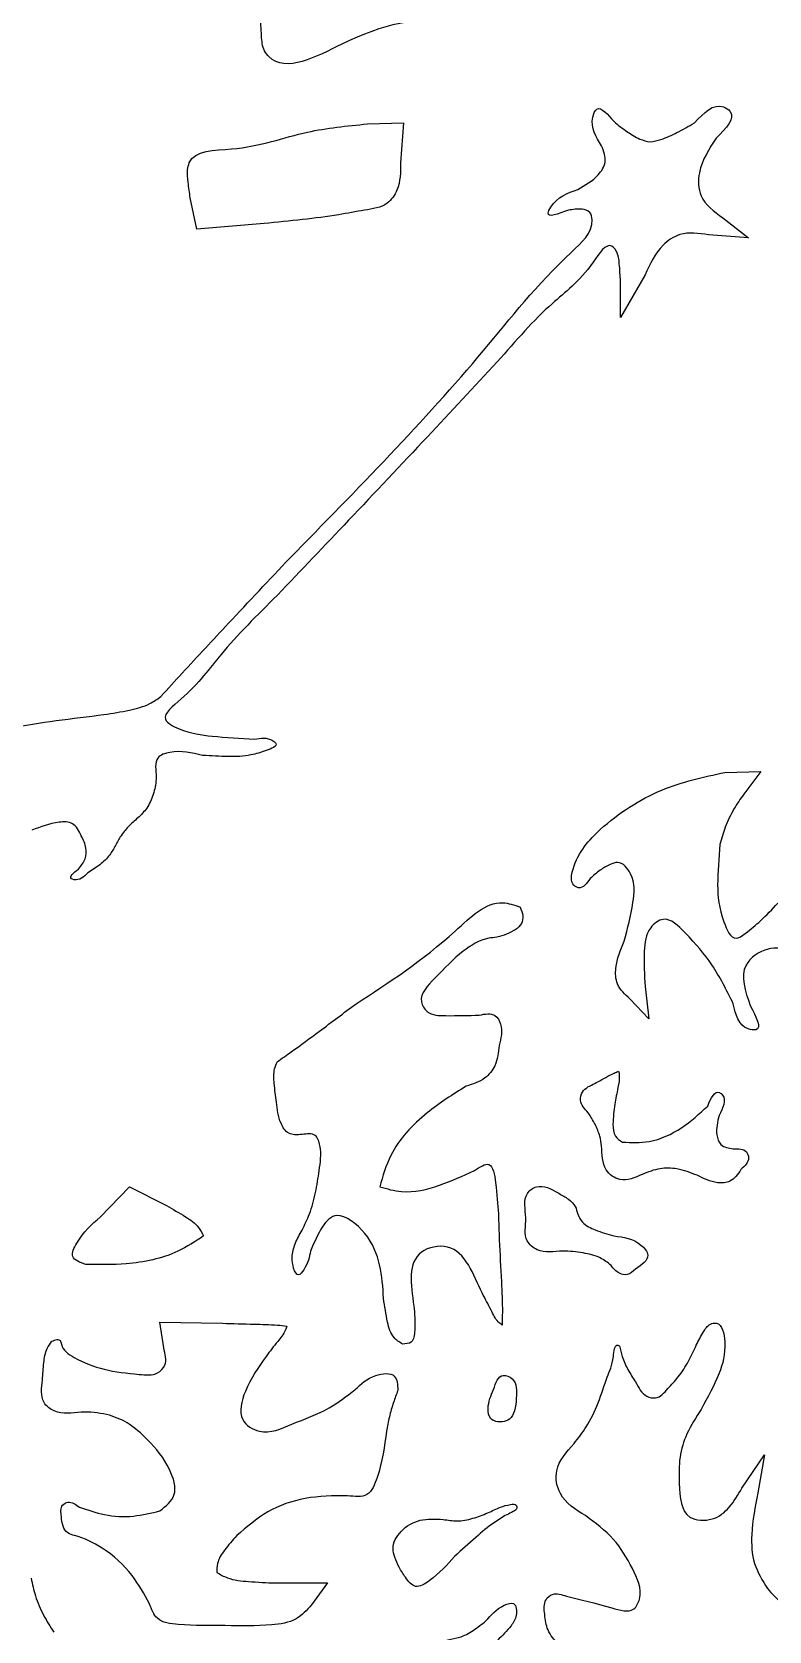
# Model space of a CAD drawing. Extents: x 0 to 204, y 72 to 361.
# Drawn here: x 61.5 to 83.45, y 189.63 to 237.24 of the extents above; entities that cross this region are included whole.
import ezdxf

# ---------------------------------------------------------------- set-up
doc = ezdxf.new("R2010")
doc.units = 0
doc.layers.get('0').update_dxf_attribs({"linetype": 'CONTINUOUS'})

msp = doc.modelspace()

# ---------------------------------------------------------------- linework, layer by layer
at = {"color": 7}
for p, q in [((71.486889, 234.498444), (72.559333, 234.526667)), ((72.559333, 234.526667), (72.474667, 233.341333)), ((79.897111, 233.962222), (79.897111, 233.962222)), ((72.474667, 233.341333), (72.474667, 233.341333)), ((66.406889, 231.365778), (66.209333, 232.297111)), ((68.410667, 231.535111), (66.406889, 231.365778)), ((82.070222, 231.704444), (82.832222, 231.111778)), ((82.832222, 231.111778), (81.646889, 231.196444)), ((79.756, 230.011111), (79.022222, 228.741111)), ((79.022222, 228.741111), (79.022222, 229.813556)), ((82.126667, 215.194444), (83.199111, 215.222667)), ((83.199111, 215.222667), (82.691111, 214.545333)), ((82.691111, 214.545333), (82.691111, 214.545333)), ((75.889556, 210.509556), (75.889556, 210.509556)), ((79.756, 208.816222), (79.868889, 207.856667)), ((79.868889, 207.856667), (79.304444, 208.449333)), ((78.852889, 205.316667), (78.852889, 205.316667)), ((63.528222, 201.958222), (64.403111, 202.861333)), ((64.403111, 202.861333), (65.503778, 202.296889)), ((77.187778, 202.663778), (77.187778, 202.663778)), ((66.604444, 201.393778), (66.604444, 201.393778)), ((65.419111, 198.063556), (65.306222, 198.825556)), ((65.306222, 198.825556), (67.168889, 198.797333)), ((69.088, 198.712667), (69.088, 198.712667)), ((75.917778, 196.567778), (75.917778, 196.567778)), ((82.634667, 193.886667), (83.312, 194.874444)), ((83.312, 194.874444), (83.114444, 193.745556)), ((75.635556, 193.096444), (75.635556, 193.096444)), ((68.749333, 191.064444), (70.301556, 191.064444)), ((70.301556, 191.064444), (69.821778, 190.415333))]:
    msp.add_line(p, q, dxfattribs=at)
for points, knots in [([(76.256444, 239.268), (76.279673, 239.059373), (76.319765, 238.69928), (76.353508, 238.282019), (76.341178, 237.36053), (73.292431, 237.780118), (71.499519, 237.371808), (68.97405, 235.947993), (68.358254, 236.735211), (68.326805, 237.18159), (68.308404, 237.538116), (68.297778, 237.744)], [0, 0, 0, 0, 0.62749, 1.083056, 1.274571, 3.283154, 7.006162, 9.207284, 9.421564, 9.878087, 10.502021, 10.502021, 10.502021, 10.502021]), ([(78.457778, 233.849333), (78.291821, 234.111054), (78.075652, 234.451961), (78.357463, 235.141553), (78.816486, 234.542463), (79.189014, 234.289907), (79.551462, 234.042932), (79.796635, 233.985683), (79.897111, 233.962222)], [0, 0, 0, 0, 0.888382, 1.15717, 1.778, 2.277852, 2.722822, 3.031804, 3.031804, 3.031804, 3.031804]), ([(81.223556, 234.526667), (81.503629, 234.824823), (81.847858, 235.191277), (82.525429, 234.737185), (82.162372, 234.368949), (81.872667, 234.075111)], [0, 0, 0, 0, 0.993638, 1.22125, 2.120202, 2.120202, 2.120202, 2.120202]), ([(66.209333, 232.297111), (66.186774, 232.452064), (66.146071, 232.731635), (66.111269, 233.080895), (66.254447, 233.731597), (67.956452, 233.679284), (69.48096, 234.301149), (70.877089, 234.438467), (71.486889, 234.498444)], [0, 0, 0, 0, 0.469494, 0.84708, 1.054712, 2.377225, 4.698017, 6.497798, 6.497798, 6.497798, 6.497798]), ([(79.897111, 233.962222), (80.008626, 233.98451), (80.289589, 234.040662), (80.73034, 234.248172), (81.051885, 234.429733), (81.223556, 234.526667)], [0, 0, 0, 0, 0.340258, 0.857281, 1.44949, 1.44949, 1.44949, 1.44949]), ([(77.752222, 232.551111), (77.969994, 232.674095), (78.309631, 232.865902), (78.642866, 233.377111), (78.523141, 233.682569), (78.457778, 233.849333)], [0, 0, 0, 0, 0.749839, 1.169449, 1.673985, 1.673985, 1.673985, 1.673985]), ([(81.872667, 234.075111), (81.65917, 233.752054), (81.316566, 233.233633), (81.342703, 232.226346), (81.805955, 231.894022), (82.070222, 231.704444)], [0, 0, 0, 0, 1.143934, 1.835709, 2.754437, 2.754437, 2.754437, 2.754437]), ([(72.474667, 233.341333), (72.472872, 233.063513), (72.47001, 232.620335), (72.060715, 232.025384), (71.364933, 231.931583), (70.538407, 231.77102), (69.534044, 231.641089), (68.79229, 231.571113), (68.410667, 231.535111)], [0, 0, 0, 0, 0.81838, 1.305479, 2.010346, 2.79121, 3.877735, 5.029104, 5.029104, 5.029104, 5.029104]), ([(77.47, 231.930222), (77.163025, 231.815224), (76.757267, 231.66322), (77.081611, 232.308304), (77.44788, 232.440918), (77.752222, 232.551111)], [0, 0, 0, 0, 0.610816, 0.80737, 1.773351, 1.773351, 1.773351, 1.773351]), ([(69.172667, 221.572667), (71.180878, 223.617712), (74.121209, 226.611974), (76.739853, 229.990532), (78.259235, 231.305761), (78.135947, 231.901146), (77.815276, 231.987353), (77.602923, 231.952216), (77.47, 231.930222)], [0, 0, 0, 0, 8.456014, 12.380908, 13.528919, 13.757336, 14.002101, 14.411703, 14.411703, 14.411703, 14.411703]), ([(79.022222, 229.813556), (79.012178, 229.987547), (78.994674, 230.290734), (78.957385, 230.657074), (78.63858, 231.04734), (77.933766, 229.885272), (76.845394, 229.126252), (75.899621, 228.041329), (75.353333, 227.414667)], [0, 0, 0, 0, 0.522728, 0.910873, 1.104882, 1.836964, 3.577608, 5.957901, 5.957901, 5.957901, 5.957901]), ([(81.646889, 231.196444), (81.354252, 231.240186), (80.85857, 231.314276), (80.128148, 230.827803), (79.900436, 230.328081), (79.756, 230.011111)], [0, 0, 0, 0, 0.854007, 1.446555, 2.474283, 2.474283, 2.474283, 2.474283]), ([(75.353333, 227.414667), (74.660723, 226.671823), (73.189891, 225.094315), (71.0056, 222.781706), (69.512169, 221.213676), (68.805778, 220.472)], [0, 0, 0, 0, 3.046914, 6.470453, 9.54318, 9.54318, 9.54318, 9.54318]), ([(65.334444, 217.452222), (65.546677, 217.685249), (66.213103, 218.416969), (67.49415, 219.789018), (68.564539, 220.92645), (69.172667, 221.572667)], [0, 0, 0, 0, 0.945562, 2.969133, 5.631237, 5.631237, 5.631237, 5.631237]), ([(68.805778, 220.472), (68.206065, 219.877465), (67.166612, 218.846987), (66.368, 217.689392), (65.229199, 216.808651), (66.087736, 216.368997), (66.923581, 216.252376), (67.698033, 216.207283), (68.128444, 216.182222)], [0, 0, 0, 0, 2.437674, 4.225105, 4.979381, 5.466539, 6.480117, 7.748156, 7.748156, 7.748156, 7.748156]), ([(63.641111, 216.916), (63.893994, 216.955615), (64.356623, 217.028086), (64.947148, 217.17976), (65.228391, 217.377614), (65.334444, 217.452222)], [0, 0, 0, 0, 0.770388, 1.409364, 1.796177, 1.796177, 1.796177, 1.796177]), ([(58.194222, 215.279111), (58.527056, 215.56117), (59.278715, 216.198163), (61.213772, 216.62125), (62.694751, 216.801084), (63.641111, 216.916)], [0, 0, 0, 0, 1.291618, 2.916942, 5.794024, 5.794024, 5.794024, 5.794024]), ([(68.128444, 216.182222), (68.310026, 216.214848), (68.538343, 216.255871), (68.860725, 215.989815), (68.632363, 215.90496), (68.467111, 215.843556)], [0, 0, 0, 0, 0.534413, 0.67196, 1.032127, 1.032127, 1.032127, 1.032127]), ([(66.576222, 215.702444), (66.262953, 215.778524), (65.822716, 215.88544), (65.105856, 215.646947), (65.230826, 215.069589), (65.139182, 214.598161), (64.97561, 214.174939), (64.777699, 213.965668), (64.685333, 213.868)], [0, 0, 0, 0, 0.977192, 1.37325, 1.945219, 2.408214, 2.866084, 3.266781, 3.266781, 3.266781, 3.266781]), ([(68.467111, 215.843556), (68.317505, 215.793899), (67.955869, 215.673868), (67.311496, 215.651963), (66.83302, 215.684814), (66.576222, 215.702444)], [0, 0, 0, 0, 0.471083, 1.138728, 1.912149, 1.912149, 1.912149, 1.912149]), ([(78.119111, 212.033556), (78.014857, 211.887133), (77.873527, 211.688636), (77.510929, 211.886384), (77.665577, 212.719777), (78.543132, 213.704447), (80.147245, 214.76161), (81.490659, 215.055371), (82.126667, 215.194444)], [0, 0, 0, 0, 0.439137, 0.595312, 1.076789, 2.517823, 4.682055, 6.627848, 6.627848, 6.627848, 6.627848]), ([(82.691111, 214.545333), (82.59076, 214.401782), (82.375214, 214.093443), (82.135447, 213.588497), (82.03356, 213.222159), (81.985556, 213.049556)], [0, 0, 0, 0, 0.525022, 1.127707, 1.664655, 1.664655, 1.664655, 1.664655]), ([(64.685333, 213.868), (64.588245, 213.787241), (64.389198, 213.621673), (64.152317, 213.332908), (64.033933, 213.119129), (63.979778, 213.021333)], [0, 0, 0, 0, 0.378383, 0.775745, 1.110794, 1.110794, 1.110794, 1.110794]), ([(62.963778, 213.303556), (62.893702, 213.45097), (62.760777, 213.730597), (62.130324, 213.725041), (61.752175, 213.574669), (61.496222, 213.472889)], [0, 0, 0, 0, 0.447887, 0.849585, 1.690989, 1.690989, 1.690989, 1.690989]), ([(62.879111, 212.315778), (62.956987, 212.412053), (63.103252, 212.592876), (63.133084, 212.972991), (63.023765, 213.186432), (62.963778, 213.303556)], [0, 0, 0, 0, 0.364452, 0.684506, 1.073696, 1.073696, 1.073696, 1.073696]), ([(63.979778, 213.021333), (63.927935, 212.924611), (63.810375, 212.705282), (63.520796, 212.43162), (63.282683, 212.280105), (63.161333, 212.202889)], [0, 0, 0, 0, 0.327691, 0.743074, 1.174771, 1.174771, 1.174771, 1.174771]), ([(81.985556, 213.049556), (81.949585, 212.638394), (81.880048, 211.843554), (81.970848, 210.994437), (82.357585, 210.115585), (82.834518, 210.47173), (83.227374, 210.793826), (83.536019, 211.119336), (83.707111, 211.299778)], [0, 0, 0, 0, 1.203052, 2.325692, 2.932158, 3.240328, 3.830397, 4.564348, 4.564348, 4.564348, 4.564348]), ([(63.161333, 212.202889), (63.03632, 212.086943), (62.888251, 211.949613), (62.558337, 212.058928), (62.735829, 212.201049), (62.879111, 212.315778)], [0, 0, 0, 0, 0.459052, 0.543712, 0.898297, 0.898297, 0.898297, 0.898297]), ([(79.135111, 210.170889), (79.232864, 210.549667), (79.402255, 211.206028), (79.47454, 212.065921), (79.034984, 212.582953), (78.672811, 212.44073), (78.398844, 212.284754), (78.216677, 212.121169), (78.119111, 212.033556)], [0, 0, 0, 0, 1.174908, 2.035925, 2.546951, 2.779992, 3.118507, 3.508897, 3.508897, 3.508897, 3.508897]), ([(71.148222, 208.308222), (72.129035, 208.941727), (73.547744, 209.858069), (75.146123, 211.48552), (75.857257, 211.245434), (76.030667, 211.186889)], [0, 0, 0, 0, 3.66952, 5.307826, 5.836158, 5.836158, 5.836158, 5.836158]), ([(76.030667, 211.186889), (76.067925, 211.101459), (76.136201, 210.944908), (76.091066, 210.671368), (75.959509, 210.565728), (75.889556, 210.509556)], [0, 0, 0, 0, 0.276048, 0.505857, 0.766816, 0.766816, 0.766816, 0.766816]), ([(75.889556, 210.509556), (75.803572, 210.464545), (75.62887, 210.373091), (75.362205, 210.281518), (74.895199, 210.251965), (74.210727, 209.823999), (73.629571, 209.193508), (72.953315, 208.525671), (73.29251, 207.963791), (73.984114, 207.944242), (74.492784, 207.9597), (74.817111, 207.969556)], [0, 0, 0, 0, 0.291232, 0.591726, 0.836669, 1.68605, 2.85275, 3.662153, 3.993608, 4.561069, 5.559439, 5.559439, 5.559439, 5.559439]), ([(82.380667, 208.308222), (82.180558, 208.708989), (81.790812, 209.48955), (81.111013, 210.260314), (80.396993, 210.983482), (79.787813, 210.52394), (79.702195, 209.753136), (79.735925, 209.165794), (79.756, 208.816222)], [0, 0, 0, 0, 1.316486, 2.564076, 3.331166, 3.778494, 4.498884, 5.558013, 5.558013, 5.558013, 5.558013]), ([(79.304444, 208.449333), (79.155635, 208.585272), (78.885143, 208.83237), (78.852672, 209.505823), (79.024913, 209.911402), (79.135111, 210.170889)], [0, 0, 0, 0, 0.579766, 1.053844, 1.895891, 1.895891, 1.895891, 1.895891]), ([(84.723111, 209.578222), (84.292393, 209.810972), (83.601958, 210.184065), (82.480867, 209.405189), (82.736151, 208.683149), (82.888667, 208.251778)], [0, 0, 0, 0, 1.351858, 2.167007, 3.37674, 3.37674, 3.37674, 3.37674]), ([(68.805778, 206.586667), (68.943734, 206.682719), (69.366457, 206.97704), (70.144324, 207.555202), (70.785054, 208.035811), (71.148222, 208.308222)], [0, 0, 0, 0, 0.504285, 1.545221, 2.907205, 2.907205, 2.907205, 2.907205]), ([(74.817111, 207.969556), (74.990029, 208.002688), (75.274906, 208.057274), (75.539892, 207.591566), (75.462343, 207.278592), (75.409778, 207.066444)], [0, 0, 0, 0, 0.467464, 0.770131, 1.40696, 1.40696, 1.40696, 1.40696]), ([(82.888667, 208.251778), (83.062705, 207.916354), (83.291886, 207.474655), (82.546884, 207.581069), (82.453914, 207.987787), (82.380667, 208.308222)], [0, 0, 0, 0, 0.737399, 0.971034, 1.838705, 1.838705, 1.838705, 1.838705]), ([(75.409778, 207.066444), (75.387865, 206.858264), (75.349321, 206.492088), (74.974375, 206.022374), (74.62199, 205.914252), (74.422, 205.852889)], [0, 0, 0, 0, 0.61711, 1.085457, 1.700076, 1.700076, 1.700076, 1.700076]), ([(68.777556, 205.373111), (68.752146, 205.557964), (68.707159, 205.885229), (68.68366, 206.307831), (68.774, 206.514107), (68.805778, 206.586667)], [0, 0, 0, 0, 0.56333, 0.997329, 1.232832, 1.232832, 1.232832, 1.232832]), ([(78.062667, 205.062667), (77.954897, 205.176785), (77.784928, 205.356768), (77.88366, 205.773036), (78.246091, 205.91698), (78.552914, 206.104767), (78.792651, 206.221431), (78.921545, 206.283235), (78.965778, 206.304444)], [0, 0, 0, 0, 0.437099, 0.689375, 1.141426, 1.507733, 1.78961, 1.936878, 1.936878, 1.936878, 1.936878]), ([(78.965778, 206.304444), (78.974509, 206.258848), (79.005862, 206.095116), (78.931776, 205.762199), (78.88196, 205.48085), (78.852889, 205.316667)], [0, 0, 0, 0, 0.138517, 0.497397, 1.000292, 1.000292, 1.000292, 1.000292]), ([(74.422, 205.852889), (74.028295, 205.603945), (73.165056, 205.05811), (72.191511, 204.036072), (71.945004, 203.178647), (71.853778, 202.861333)], [0, 0, 0, 0, 1.401838, 3.07367, 4.055868, 4.055868, 4.055868, 4.055868]), ([(81.618667, 205.260222), (81.72213, 205.495859), (81.847701, 205.781844), (82.210933, 205.466967), (82.073443, 205.201872), (81.957333, 204.978)], [0, 0, 0, 0, 0.53492, 0.649213, 1.269905, 1.269905, 1.269905, 1.269905]), ([(69.539556, 204.413556), (69.395796, 204.404008), (69.118643, 204.385602), (68.836383, 204.830704), (68.800347, 205.162963), (68.777556, 205.373111)], [0, 0, 0, 0, 0.400436, 0.772, 1.411448, 1.411448, 1.411448, 1.411448]), ([(78.852889, 205.316667), (78.826433, 205.123859), (78.783895, 204.813843), (78.81239, 204.36376), (78.998328, 204.240874), (79.078667, 204.187778)], [0, 0, 0, 0, 0.596195, 0.958624, 1.234353, 1.234353, 1.234353, 1.234353]), ([(79.078667, 204.187778), (79.346699, 204.176108), (79.967663, 204.149073), (80.864731, 204.571312), (81.370703, 205.033645), (81.618667, 205.260222)], [0, 0, 0, 0, 0.796768, 1.845917, 2.854225, 2.854225, 2.854225, 2.854225]), ([(79.671333, 203.228222), (79.448518, 203.12994), (79.063586, 202.96015), (78.453521, 203.382283), (78.489601, 203.935827), (78.409053, 204.393667), (78.273041, 204.729639), (78.133757, 204.95013), (78.062667, 205.062667)], [0, 0, 0, 0, 0.682637, 1.17931, 1.907664, 2.199825, 2.582794, 2.982022, 2.982022, 2.982022, 2.982022]), ([(81.957333, 204.978), (81.910483, 204.789964), (81.838387, 204.500599), (81.988697, 204.04538), (82.240994, 204.009877), (82.380667, 203.990222)], [0, 0, 0, 0, 0.579695, 0.892078, 1.279479, 1.279479, 1.279479, 1.279479]), ([(70.047556, 203.341111), (70.085279, 203.579974), (70.140057, 203.926823), (69.961766, 204.472405), (69.687118, 204.434123), (69.539556, 204.413556)], [0, 0, 0, 0, 0.742564, 1.078262, 1.46805, 1.46805, 1.46805, 1.46805]), ([(82.380667, 203.990222), (82.533862, 203.993474), (82.757712, 203.998225), (82.890702, 203.632489), (82.72306, 203.477292), (82.606444, 203.369333)], [0, 0, 0, 0, 0.401606, 0.586828, 1.010129, 1.010129, 1.010129, 1.010129]), ([(69.539556, 201.563111), (69.617341, 201.723262), (69.791687, 202.082219), (69.954647, 202.684301), (70.016556, 203.121959), (70.047556, 203.341111)], [0, 0, 0, 0, 0.533317, 1.195358, 1.859356, 1.859356, 1.859356, 1.859356]), ([(71.853778, 202.861333), (72.069312, 202.79842), (72.654391, 202.627637), (73.648742, 202.870638), (74.334476, 203.184697), (74.676, 203.341111)], [0, 0, 0, 0, 0.666193, 1.80842, 2.941733, 2.941733, 2.941733, 2.941733]), ([(74.676, 203.341111), (74.838413, 203.448847), (75.201603, 203.689767), (75.385638, 202.446989), (75.39945, 201.77977), (75.409778, 201.280889)], [0, 0, 0, 0, 0.465149, 1.040172, 2.744293, 2.744293, 2.744293, 2.744293]), ([(81.308222, 203.2), (81.109657, 203.276086), (80.754859, 203.412035), (80.175646, 203.428784), (79.84541, 203.297451), (79.671333, 203.228222)], [0, 0, 0, 0, 0.63509, 1.134782, 1.691807, 1.691807, 1.691807, 1.691807]), ([(82.606444, 203.369333), (82.513084, 203.230084), (82.346627, 202.981808), (81.806495, 202.952144), (81.501749, 203.103734), (81.308222, 203.2)], [0, 0, 0, 0, 0.473265, 0.843809, 1.488579, 1.488579, 1.488579, 1.488579]), ([(78.74, 200.518889), (78.636261, 200.600778), (78.391848, 200.793711), (77.878476, 200.901647), (77.256622, 200.978967), (76.635728, 200.851447), (76.110356, 201.303966), (76.268367, 201.9418), (76.08152, 202.584079), (76.629932, 202.982787), (76.962611, 202.792541), (77.187778, 202.663778)], [0, 0, 0, 0, 0.392289, 0.924249, 1.531802, 2.295006, 2.687284, 3.371462, 4.102711, 4.435548, 5.132622, 5.132622, 5.132622, 5.132622]), ([(77.187778, 202.663778), (77.284336, 202.610517), (77.467082, 202.509716), (77.693565, 202.302), (77.74134, 202.027578), (77.906092, 201.739859), (78.31336, 201.541912), (78.63946, 201.447435), (78.824667, 201.393778)], [0, 0, 0, 0, 0.333078, 0.630383, 0.873002, 1.148534, 1.591862, 2.17462, 2.17462, 2.17462, 2.17462]), ([(63.104889, 200.547111), (62.929449, 200.60543), (62.595008, 200.716602), (62.933805, 201.43545), (63.280039, 201.739953), (63.528222, 201.958222)], [0, 0, 0, 0, 0.456581, 0.870381, 1.917778, 1.917778, 1.917778, 1.917778]), ([(65.503778, 202.296889), (65.691215, 202.191228), (66.024871, 202.00314), (66.438941, 201.722893), (66.560105, 201.481951), (66.604444, 201.393778)], [0, 0, 0, 0, 0.650224, 1.157464, 1.450222, 1.450222, 1.450222, 1.450222]), ([(71.966667, 199.531111), (71.92484, 200.206416), (71.862434, 201.213994), (70.390586, 202.368071), (70.010468, 201.460261), (69.793556, 200.942222)], [0, 0, 0, 0, 2.012402, 3.00257, 4.318588, 4.318588, 4.318588, 4.318588]), ([(66.604444, 201.393778), (66.356088, 201.231077), (65.663478, 200.777342), (64.428451, 200.525848), (63.502813, 200.540718), (63.104889, 200.547111)], [0, 0, 0, 0, 0.886646, 2.472656, 3.66859, 3.66859, 3.66859, 3.66859]), ([(69.285556, 200.434222), (69.2646, 200.542129), (69.216975, 200.787364), (69.323686, 201.183316), (69.465807, 201.433361), (69.539556, 201.563111)], [0, 0, 0, 0, 0.326587, 0.742221, 1.190529, 1.190529, 1.190529, 1.190529]), ([(78.824667, 201.393778), (79.110127, 201.358819), (79.516396, 201.309065), (79.964958, 200.754001), (79.658897, 200.537157), (79.473778, 200.406)], [0, 0, 0, 0, 0.851478, 1.21183, 1.763401, 1.763401, 1.763401, 1.763401]), ([(69.793556, 200.942222), (69.756761, 200.76651), (69.705793, 200.523114), (69.413413, 200.14381), (69.329413, 200.334605), (69.285556, 200.434222)], [0, 0, 0, 0, 0.587258, 0.813471, 1.060623, 1.060623, 1.060623, 1.060623]), ([(75.494444, 198.740889), (75.453998, 198.772066), (75.305155, 198.886797), (75.148961, 199.249922), (74.71453, 199.993441), (74.31169, 201.263641), (72.636254, 200.926749), (72.775781, 199.957975), (72.869778, 199.305333)], [0, 0, 0, 0, 0.152039, 0.559501, 1.136888, 2.849894, 3.636252, 5.259651, 5.259651, 5.259651, 5.259651]), ([(75.409778, 201.280889), (75.432002, 200.864982), (75.470405, 200.146304), (75.512728, 199.299115), (75.498621, 198.868411), (75.494444, 198.740889)], [0, 0, 0, 0, 1.249785, 2.159606, 2.54229, 2.54229, 2.54229, 2.54229]), ([(79.473778, 200.406), (79.395119, 200.335993), (79.255731, 200.211937), (78.93703, 200.272357), (78.813895, 200.426428), (78.74, 200.518889)], [0, 0, 0, 0, 0.298713, 0.529336, 0.875444, 0.875444, 0.875444, 0.875444]), ([(72.531111, 198.176444), (72.43868, 198.23456), (72.202614, 198.382985), (72.057656, 198.906742), (72.000422, 199.29948), (71.966667, 199.531111)], [0, 0, 0, 0, 0.319038, 0.814816, 1.527625, 1.527625, 1.527625, 1.527625]), ([(72.869778, 199.305333), (72.888958, 199.07966), (72.917869, 198.739505), (72.862126, 198.197483), (72.628994, 198.182666), (72.531111, 198.176444)], [0, 0, 0, 0, 0.719581, 1.084618, 1.348804, 1.348804, 1.348804, 1.348804]), ([(67.168889, 198.797333), (67.483063, 198.786975), (68.027905, 198.76901), (68.669004, 198.757991), (68.993289, 198.722912), (69.088, 198.712667)], [0, 0, 0, 0, 0.943254, 1.635796, 1.921506, 1.921506, 1.921506, 1.921506]), ([(69.088, 198.712667), (69.073227, 198.669521), (69.015401, 198.500632), (68.777036, 198.212626), (68.581901, 197.958845), (68.467111, 197.809556)], [0, 0, 0, 0, 0.136286, 0.533477, 1.100952, 1.100952, 1.100952, 1.100952]), ([(81.28, 198.148222), (81.346522, 198.277312), (81.46014, 198.497796), (81.638041, 198.771418), (82.044389, 198.848874), (82.195058, 198.044908), (81.972905, 197.237454), (81.61903, 196.590785), (81.421111, 196.229111)], [0, 0, 0, 0, 0.441051, 0.753308, 0.928421, 1.53648, 2.486826, 3.692869, 3.692869, 3.692869, 3.692869]), ([(65.306222, 193.209333), (65.484044, 193.353516), (65.877628, 193.672644), (65.580162, 194.601656), (65.033958, 195.260635), (64.391789, 195.841923), (63.694713, 196.119373), (62.954832, 196.17845), (62.273995, 196.056093), (61.725028, 196.48011), (61.815731, 197.069461), (61.833329, 197.589658), (61.906719, 198.000815), (62.039374, 198.190361), (62.088889, 198.261111)], [0, 0, 0, 0, 0.632374, 1.399673, 2.501638, 3.287913, 3.949425, 4.709243, 5.512052, 5.910606, 6.575124, 7.096302, 7.528291, 7.785565, 7.785565, 7.785565, 7.785565]), ([(62.088889, 198.261111), (62.135525, 198.283525), (62.21278, 198.320656), (62.356106, 198.294567), (62.379798, 198.006755), (62.878484, 197.679384), (63.663985, 197.375736), (64.503734, 197.293382), (65.184889, 197.220343), (65.543764, 197.59371), (65.467247, 197.88212), (65.419111, 198.063556)], [0, 0, 0, 0, 0.155703, 0.257931, 0.367345, 0.917374, 1.87935, 2.929493, 3.485568, 3.791737, 4.311015, 4.311015, 4.311015, 4.311015]), ([(77.639333, 195.213111), (77.765527, 195.376838), (78.054624, 195.751921), (78.378117, 196.411292), (78.603667, 197.180284), (78.813442, 197.607269), (78.843165, 198.197165), (78.976203, 198.129105), (78.994, 198.12)], [0, 0, 0, 0, 0.61741, 1.414425, 2.223377, 2.867643, 3.22848, 3.284204, 3.284204, 3.284204, 3.284204]), ([(78.994, 198.12), (79.017701, 198.013845), (79.071947, 197.770875), (79.236094, 197.408417), (79.393442, 197.169525), (79.473778, 197.047556)], [0, 0, 0, 0, 0.32577, 0.74563, 1.183618, 1.183618, 1.183618, 1.183618]), ([(80.433333, 196.85), (80.538904, 196.963768), (80.771609, 197.214543), (81.056025, 197.653659), (81.206544, 197.986023), (81.28, 198.148222)], [0, 0, 0, 0, 0.465105, 1.025217, 1.559106, 1.559106, 1.559106, 1.559106]), ([(68.467111, 197.809556), (68.242682, 197.489648), (67.861596, 196.946436), (67.583551, 195.936366), (68.400377, 195.413064), (69.313777, 195.844939), (70.293214, 196.177952), (70.867445, 196.625111), (71.12, 196.821778)], [0, 0, 0, 0, 1.210404, 2.055297, 2.658744, 3.645915, 4.856359, 5.806705, 5.806705, 5.806705, 5.806705]), ([(71.12, 196.821778), (71.294697, 196.987034), (71.600272, 197.276094), (72.367567, 197.349278), (72.383124, 196.963884), (72.39, 196.793556)], [0, 0, 0, 0, 0.741349, 1.296741, 1.736601, 1.736601, 1.736601, 1.736601]), ([(75.240444, 196.821778), (75.308978, 197.023782), (75.416154, 197.339685), (75.952769, 197.113094), (75.931814, 196.786531), (75.917778, 196.567778)], [0, 0, 0, 0, 0.512289, 0.80114, 1.387233, 1.387233, 1.387233, 1.387233]), ([(72.39, 196.793556), (72.34703, 196.676555), (72.25217, 196.418262), (72.133058, 196.014063), (72.078264, 195.723036), (72.051333, 195.58)], [0, 0, 0, 0, 0.373921, 0.825478, 1.261915, 1.261915, 1.261915, 1.261915]), ([(75.917778, 196.567778), (75.911174, 196.439018), (75.899778, 196.216805), (75.749116, 195.926407), (75.466132, 195.83342), (75.115961, 195.897867), (75.043768, 196.369344), (75.163067, 196.643778), (75.240444, 196.821778)], [0, 0, 0, 0, 0.387299, 0.668401, 0.905863, 1.247729, 1.564473, 2.149125, 2.149125, 2.149125, 2.149125]), ([(79.473778, 197.047556), (79.559461, 196.879521), (79.687768, 196.627897), (80.147977, 196.524364), (80.322721, 196.723774), (80.433333, 196.85)], [0, 0, 0, 0, 0.5353, 0.801589, 1.260881, 1.260881, 1.260881, 1.260881]), ([(81.421111, 196.229111), (81.269266, 195.993137), (80.987215, 195.55482), (80.751988, 194.79452), (80.765142, 194.290547), (80.772, 194.027778)], [0, 0, 0, 0, 0.839615, 1.559568, 2.343887, 2.343887, 2.343887, 2.343887]), ([(72.051333, 195.58), (71.994353, 195.133855), (71.913424, 194.50019), (71.538546, 193.58629), (71.107483, 193.636198), (70.894222, 193.660889)], [0, 0, 0, 0, 1.402773, 1.992375, 2.569685, 2.569685, 2.569685, 2.569685]), ([(77.978, 193.068222), (77.683108, 193.25047), (77.183557, 193.5592), (77.022777, 194.537037), (77.412732, 194.964635), (77.639333, 195.213111)], [0, 0, 0, 0, 0.993928, 1.683732, 2.640621, 2.640621, 2.640621, 2.640621]), ([(80.772, 194.027778), (80.795734, 193.612151), (80.834374, 192.935487), (82.050844, 192.885478), (82.402884, 193.489186), (82.634667, 193.886667)], [0, 0, 0, 0, 1.052204, 1.713049, 2.986752, 2.986752, 2.986752, 2.986752]), ([(83.114444, 193.745556), (83.032624, 193.336142), (82.894546, 192.645223), (82.946341, 191.629611), (83.24774, 191.138016), (83.396667, 190.895111)], [0, 0, 0, 0, 1.254297, 2.116731, 2.959101, 2.959101, 2.959101, 2.959101]), ([(64.995778, 190.443556), (64.83789, 190.73305), (64.48508, 191.379942), (63.696103, 192.092735), (62.996866, 192.425978), (62.538302, 192.530807), (62.397197, 192.769258), (62.373281, 193.047756), (62.328402, 193.366478), (62.635872, 193.525961), (62.798118, 193.404191), (62.907333, 193.322222)], [0, 0, 0, 0, 0.985807, 2.202849, 3.099148, 3.316181, 3.562634, 3.851711, 4.196733, 4.376339, 4.74623, 4.74623, 4.74623, 4.74623]), ([(62.907333, 193.322222), (63.153461, 193.236005), (63.673295, 193.053911), (64.504948, 193.015098), (65.046476, 193.146369), (65.306222, 193.209333)], [0, 0, 0, 0, 0.780123, 1.647658, 2.447351, 2.447351, 2.447351, 2.447351]), ([(70.894222, 193.660889), (70.470563, 193.657855), (69.651011, 193.651987), (68.48286, 193.243778), (67.887252, 192.730035), (67.592222, 192.475556)], [0, 0, 0, 0, 1.266356, 2.449717, 3.611239, 3.611239, 3.611239, 3.611239]), ([(73.744667, 192.955333), (73.88002, 192.933657), (74.174833, 192.886443), (74.630415, 192.97526), (75.051552, 193.137308), (75.421702, 193.31776), (75.680024, 193.396767), (75.925127, 193.425976), (75.949519, 193.257813), (75.803531, 193.171619), (75.6984, 193.124569), (75.635556, 193.096444)], [0, 0, 0, 0, 0.408861, 0.89054, 1.364121, 1.775064, 2.0875, 2.258387, 2.351528, 2.494985, 2.708178, 2.708178, 2.708178, 2.708178]), ([(72.615778, 191.233778), (72.552092, 191.332763), (72.428922, 191.5242), (72.302171, 191.806729), (72.199504, 192.185898), (72.47226, 192.66587), (73.052974, 192.996444), (73.510795, 192.969234), (73.744667, 192.955333)], [0, 0, 0, 0, 0.352255, 0.681262, 0.93116, 1.498479, 2.15856, 2.847887, 2.847887, 2.847887, 2.847887]), ([(75.635556, 193.096444), (75.512261, 193.022939), (75.183681, 192.827048), (74.675377, 192.395827), (74.291318, 192.044776), (74.083333, 191.854667)], [0, 0, 0, 0, 0.430118, 1.146267, 1.992201, 1.992201, 1.992201, 1.992201]), ([(77.413556, 190.669333), (77.836763, 190.569311), (78.457337, 190.422642), (79.390156, 190.131694), (79.716486, 190.78992), (79.366078, 191.546573), (78.856283, 192.424543), (78.274673, 192.850795), (77.978, 193.068222)], [0, 0, 0, 0, 1.397657, 2.04947, 2.386173, 3.317474, 4.361221, 5.44796, 5.44796, 5.44796, 5.44796]), ([(67.592222, 192.475556), (67.469183, 192.334709), (67.248212, 192.081759), (67.003712, 191.707882), (67.000684, 191.465288), (66.999556, 191.374889)], [0, 0, 0, 0, 0.565715, 1.015984, 1.283429, 1.283429, 1.283429, 1.283429]), ([(74.083333, 191.854667), (73.862906, 191.607747), (73.550234, 191.257495), (72.906685, 190.850343), (72.71043, 191.109021), (72.615778, 191.233778)], [0, 0, 0, 0, 1.048301, 1.486994, 1.895671, 1.895671, 1.895671, 1.895671]), ([(83.396667, 190.895111), (83.674726, 190.592314), (84.192844, 190.028102), (85.399861, 190.732721), (85.47125, 191.527354), (85.513333, 191.995778)], [0, 0, 0, 0, 1.090006, 2.03105, 3.382352, 3.382352, 3.382352, 3.382352]), ([(66.999556, 191.374889), (67.102879, 191.317578), (67.393804, 191.156209), (68.003245, 191.096323), (68.4822, 191.075858), (68.749333, 191.064444)], [0, 0, 0, 0, 0.352001, 0.991114, 1.79711, 1.79711, 1.79711, 1.79711]), ([(61.468, 191.205556), (61.506871, 191.029559), (61.591063, 190.648365), (61.823937, 190.10598), (62.04068, 189.762659), (62.145333, 189.596889)], [0, 0, 0, 0, 0.539987, 1.169565, 1.757367, 1.757367, 1.757367, 1.757367]), ([(67.253556, 189.794444), (66.803103, 189.792961), (66.144101, 189.79079), (65.196417, 189.89697), (65.056195, 190.278966), (64.995778, 190.443556)], [0, 0, 0, 0, 1.401136, 2.04983, 2.540933, 2.540933, 2.540933, 2.540933]), ([(69.821778, 190.415333), (69.679972, 190.256541), (69.366751, 189.905801), (68.410475, 189.772419), (67.70843, 189.785784), (67.253556, 189.794444)], [0, 0, 0, 0, 0.620788, 1.371194, 2.752184, 2.752184, 2.752184, 2.752184]), ([(75.014667, 189.935556), (75.164749, 190.107077), (75.373897, 190.346102), (75.913123, 190.536949), (75.956786, 190.069759), (75.728012, 189.722122), (75.331334, 189.311008), (74.982043, 189.040772), (74.788889, 188.891333)], [0, 0, 0, 0, 0.717903, 1.000435, 1.353939, 1.704541, 2.298386, 3.033025, 3.033025, 3.033025, 3.033025]), ([(77.752222, 188.834889), (77.555203, 188.960416), (77.210818, 189.179835), (76.823072, 189.634411), (76.764807, 190.111477), (76.724241, 190.529995), (77.040408, 190.801493), (77.268866, 190.720578), (77.413556, 190.669333)], [0, 0, 0, 0, 0.702946, 1.228732, 1.707425, 2.143323, 2.388107, 2.810905, 2.810905, 2.810905, 2.810905]), ([(70.442667, 187.762444), (70.572481, 187.600958), (70.803296, 187.313828), (71.095192, 187.029445), (71.389417, 186.753201), (71.686158, 187.115629), (72.032713, 187.487892), (72.475899, 188.118973), (72.958109, 188.711481), (73.415677, 189.175418), (73.859728, 189.385923), (74.268634, 189.432643), (74.648542, 189.646088), (74.890752, 189.837586), (75.014667, 189.935556)], [0, 0, 0, 0, 0.609879, 1.084392, 1.32538, 1.607009, 2.207333, 3.01324, 3.845697, 4.524355, 4.940194, 5.291659, 5.745093, 6.220064, 6.220064, 6.220064, 6.220064])]:
    msp.add_open_spline(points, degree=3, knots=knots, dxfattribs=at)

doc.saveas('drawing.dxf')
